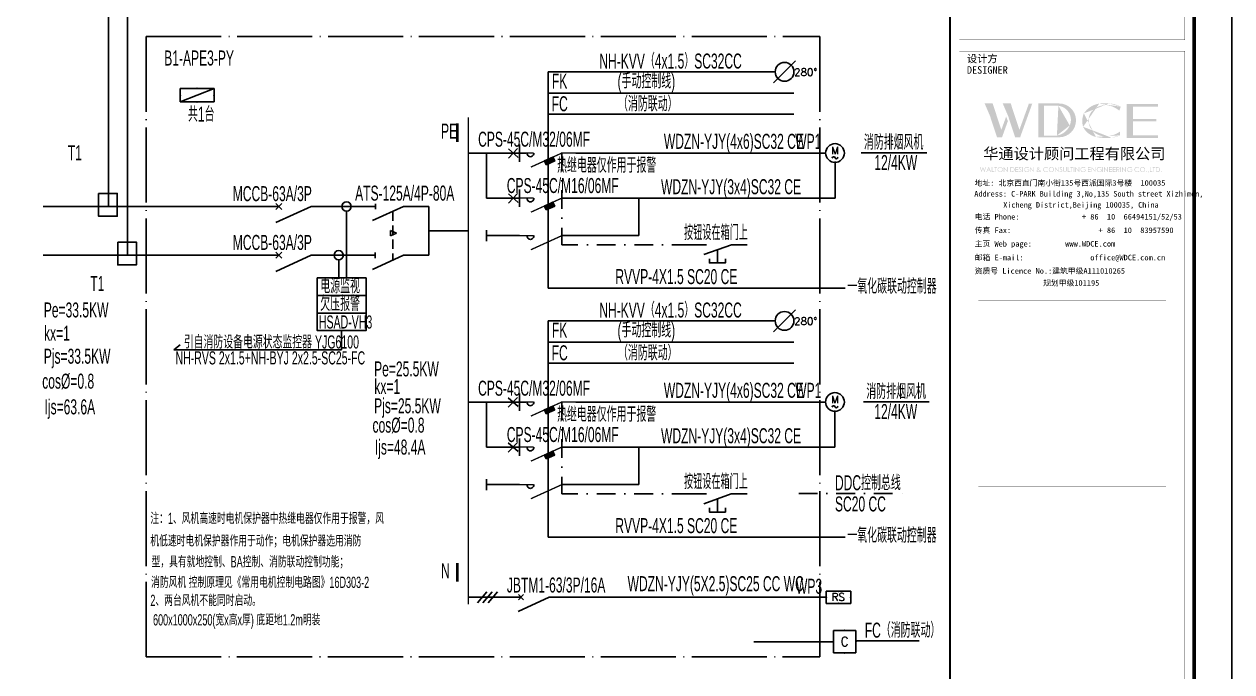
# Model space of a CAD drawing. Extents: x 776418 to 2076422, y -1170708 to 498544.
# Drawn here: x 960393 to 992531, y -396301 to -379054 of the extents above; entities that cross this region are included whole.
import ezdxf
from ezdxf.enums import TextEntityAlignment as Align

# ---------------------------------------------------------------- set-up
doc = ezdxf.new("R2010")
doc.units = 0
doc.header["$LTSCALE"] = 1000
doc.header["$MEASUREMENT"] = 0
for name, pattern in [('CONTINOUS', [0]), ('DASHDOT', [1, 0.5, -0.25, 0, -0.25]), ('DOTE', [2.42, 2, -0.2, 0.02, -0.2]), ('HIDDEN', [0.375, 0.25, -0.125])]:
    doc.linetypes.add(name, pattern=pattern)
doc.layers.get('0').update_dxf_attribs({"linetype": 'CONTINUOUS'})
for name, color, linetype in [('D-TEXT', 7, 'CONTINUOUS'), ('DIM-动力', 3, 'CONTINUOUS'), ('DQ', 255, 'CONTINOUS'), ('EL-SYSTEM', 1, 'CONTINUOUS'), ('ELEMENT', 3, 'CONTINUOUS'), ('EQUIP-动力', 3, 'CONTINUOUS'), ('EQUIP-消防', 80, 'CONTINUOUS'), ('EQUIP-箱柜', 3, 'CONTINUOUS'), ('SHEET_LINE', 6, 'CONTINUOUS'), ('SHEET_TEXT', 7, 'CONTINUOUS'), ('TEL_TITLE', 7, 'CONTINUOUS'), ('WIRE', 4, 'CONTINUOUS'), ('WIRE-动力', 2, 'CONTINUOUS'), ('WIRE-照明', 1, 'CONTINUOUS'), ('WIRE-系统', 4, 'CONTINUOUS'), ('WIRE-通讯', 4, 'CONTINUOUS')]:
    doc.layers.add(name, color=color, linetype=linetype)
doc.styles.add('_HZTXT', font='txt.shx', dxfattribs={"width": 0.8, "bigfont": 'HZTXT.shx'})
doc.styles.add('_JD', font='ros.shx', dxfattribs={"width": 0.8, "bigfont": 'JD.shx'})
doc.styles.add('_TCH_LABEL', font='COMPLEX', dxfattribs={"bigfont": 'GBCBIG'})
doc.styles.add('_TEL_DIM', font='SIMPLEX', dxfattribs={"width": 0.7, "height": 3.5, "bigfont": 'HZTXT'})
doc.styles.add('DIM_FONT', font='SIMPLEX', dxfattribs={"width": 0.7, "bigfont": 'GBCBIG'})
doc.styles.get("Standard").update_dxf_attribs({"font": 'gbenor.shx', "bigfont": 'gbcbig.shx'})
doc.styles.add('华文细黑', font='STXIHEI.TTF')

# ---------------------------------------------------------------- blocks, each defined once
blk = doc.blocks.new('M_M8')
for p, q in [((-0.25, -0.2), (0, -0.75)), ((0.05, -0.25), (-0.05, -0.25))]:
    blk.add_line(p, q)
for points in [[(0, 0), (0, -0.25)], [(0, -0.75), (0, -1)]]:
    blk.add_lwpolyline(points)
at = {"style": 'DIM_FONT', "width": 0.8, "flags": 9}
blk.add_attdef('S', (0.25, -0.5), '', height=0.2, dxfattribs=at)
blk = doc.blocks.new('M_M7')
for p, q in [((-0.25, -0.2), (0, -0.75)), ((-0.047, -0.297), (0.047, -0.203)), ((-0.047, -0.203), (0.047, -0.297))]:
    blk.add_line(p, q)
for points in [[(0, 0), (0, -0.25)], [(0, -0.75), (0, -1)]]:
    blk.add_lwpolyline(points)
at = {"width": 0.8, "flags": 9}
blk.add_attdef('S', (0.25, -0.5), '', height=0.2, dxfattribs=at)
blk = doc.blocks.new('$equip_U$00000105(JDQINJING)')
for p, q in [((0.5, 1), (-0.5, 1)), ((-0.5, 1), (-0.5, 0)), ((0.5, 0), (0.5, 1)), ((-0.5, 0), (0.5, 0))]:
    blk.add_line(p, q)
for p in [(0, 1), (-0.5, 0.5), (0, 0), (0.5, 0.5)]:
    blk.add_point(p)
at = {"color": 7, "style": '_TEL_DIM'}
blk.add_attdef('$TEXT$', text='', height=0.4, dxfattribs=at).set_placement((-0.002, 0.507), align=Align.MIDDLE_CENTER)
at = {"color": 7, "style": '_TEL_DIM', "flags": 1}
blk.add_attdef('A', text='', height=0.00002, dxfattribs=at).set_placement((0, 0), align=Align.MIDDLE_CENTER)
blk = doc.blocks.new('$equip$00001416')
for p, q in [((0.75, 0.6), (-0.75, 0.6)), ((-0.75, 0), (0.75, 0.6)), ((-0.75, 0.6), (-0.75, 0)), ((0.75, 0), (0.75, 0.6)), ((-0.75, 0), (0.75, 0))]:
    blk.add_line(p, q)
for p in [(0, 0.6), (-0.75, 0.3), (0, 0), (0.75, 0.3)]:
    blk.add_point(p)
at = {"style": '_TCH_LABEL', "flags": 9}
blk.add_attdef('A', (0, 0), '', height=0.00002, dxfattribs=at)
blk = doc.blocks.new('$element$00000577')
at = {"const_width": 0.0233}
for points in [[(0, 0), (0, -0.25)], [(-0.25, -0.2), (0, -0.75), (0, -1)]]:
    blk.add_lwpolyline(points, dxfattribs=at)
blk.add_arc((-0.008, -0.192), 0.0589, 81.8699, 278.1301)
at = {"flags": 9}
blk.add_attdef('S', (0, 0), '', height=0.00000667, dxfattribs=at)
blk = doc.blocks.new('$equip$00001817')
blk.add_line((-0.589, -0.589), (0.589, 0.589))
blk.add_circle((0, 0), 0.5)
at = {"color": 7, "style": '_TEL_DIM', "flags": 1}
blk.add_attdef('A', text='', height=0.00002, dxfattribs=at).set_placement((0, 0), align=Align.MIDDLE_CENTER)
at = {"color": 7, "style": '_TEL_DIM'}
blk.add_attdef('$TEXT$', text='', height=0.4, dxfattribs=at).set_placement((1.361, -0.018), align=Align.MIDDLE_CENTER)
blk = doc.blocks.new('$element$00000544')
for points in [[(0, 0), (0, -0.283)], [(-0.25, -0.333), (-0.324, -0.333), (-0.324, -0.617), (-0.25, -0.617)], [(0, -1), (0, -0.721), (-0.176, -0.235)], [(-0.324, -0.478), (-0.087, -0.478)]]:
    blk.add_lwpolyline(points)
at = {"flags": 9}
blk.add_attdef('S', (0, 0), '', height=0.00000667, dxfattribs=at)
blk = doc.blocks.new('$equip$00001811')
blk.add_circle((0, 0), 0.5)
for centre, radius, start, end in [((-0.073, -0.273), 0.0768, 17.22719, 184.21643), ((0.073, -0.227), 0.0769, 197.25914, 5.11794)]:
    blk.add_arc(centre, radius, start, end)
at = {"color": 7, "style": '_TEL_DIM'}
blk.add_attdef('$TEXT$', text='', height=0.4, dxfattribs=at).set_placement((0.001, 0.137), align=Align.MIDDLE_CENTER)
at = {"color": 7, "style": '_TEL_DIM', "flags": 1}
blk.add_attdef('A', text='', height=0.00002, dxfattribs=at).set_placement((0, 0), align=Align.MIDDLE_CENTER)
blk = doc.blocks.new('$equip$00002460')
for p, q in [((0.65, 0.65), (-0.65, 0.65)), ((-0.65, 0.65), (-0.65, 0)), ((0.65, 0), (0.65, 0.65)), ((-0.65, 0), (0.65, 0))]:
    blk.add_line(p, q)
at = {"const_width": 0.04}
blk.add_lwpolyline([(-0.65, 0.65), (-0.65, 0), (0.65, 0), (0.65, 0.65), (-0.65, 0.65), (-0.65, 0)], dxfattribs=at)
for p in [(0, 0.65), (-0.65, 0.325), (0.65, 0.325), (0, 0)]:
    blk.add_point(p)
at = {"color": 7, "style": '_TEL_DIM'}
blk.add_attdef('$TEXT$', text='', height=0.4, dxfattribs=at).set_placement((-0.014, 0.343), align=Align.MIDDLE_CENTER)
at = {"color": 7, "style": '_TEL_DIM', "flags": 1}
blk.add_attdef('A', text='', height=0.00002, dxfattribs=at).set_placement((0, 0), align=Align.MIDDLE_CENTER)
blk = doc.blocks.new('A$C69861949')
at = {"ltscale": 0.001}
h = blk.add_hatch(color=1, dxfattribs=at)
edge = h.paths.add_edge_path()
edge.add_line((6.19, 4.5), (5.72, 5.69))
edge.add_line((5.72, 5.69), (4.44, 2.16))
edge.add_line((4.44, 2.16), (2.13, 9.19))
edge.add_line((2.13, 9.19), (0, 9.19))
edge.add_arc((-16.38, 0.19), 18.69, 17.5872, 28.7762, ccw=False)
edge.add_line((1.43, 5.84), (3.29, 0.2))
edge.add_line((3.29, 0.2), (4.63, 0.2))
edge.add_line((4.63, 0.2), (6.19, 4.5))
h = blk.add_hatch(color=256, dxfattribs=at)
edge = h.paths.add_edge_path()
edge.add_line((12.68, 9.16), (11.78, 9.16))
edge.add_line((11.78, 9.16), (9.25, 2.16))
edge.add_line((9.25, 2.16), (6.94, 9.19))
edge.add_line((6.94, 9.19), (4.81, 9.19))
edge.add_arc((-11.57, 0.19), 18.69, 17.5872, 28.7762, ccw=False)
edge.add_line((6.25, 5.84), (8.1, 0.2))
edge.add_line((8.1, 0.2), (9.45, 0.2))
edge.add_line((9.45, 0.2), (12.68, 9.16))
h = blk.add_hatch(color=256, dxfattribs=at)
edge = h.paths.add_edge_path(flags=16)
edge.add_line((15.83, 8.57), (19.63, 8.57))
edge.add_arc((19.17, 4.82), 3.78, -23.1418, 82.9442, ccw=False)
edge.add_arc((18.56, 5.02), 4.42, 278.685, 337.5263, ccw=False)
edge.add_line((19.22, 0.65), (15.83, 0.65))
edge.add_line((15.83, 0.65), (15.83, 8.57))
edge = h.paths.add_edge_path()
edge.add_line((19.82, 9.18), (14.31, 9.18))
edge.add_line((14.31, 9.18), (14.31, 0.18))
edge.add_line((14.31, 0.18), (19.82, 0.18))
edge.add_arc((19.82, 4.68), 4.5, 270, 450)
h = blk.add_hatch(color=256, dxfattribs=at)
edge = h.paths.add_edge_path()
edge.add_arc((32.12, 5.29), 4.85, 246.0393, 272.6902)
edge.add_arc((32.04, 6.93), 6.49, 272.7072, 286.0208)
edge.add_arc((32.38, 6.77), 6.25, 283.4194, 305.53)
edge.add_line((36.01, 1.68), (36.01, 0.69))
edge.add_arc((32.99, 7.2), 7.17, 276.4266, 294.9218, ccw=False)
edge.add_arc((32.35, 12.88), 12.89, 257.7178, 276.4266, ccw=False)
edge.add_arc((30.66, 5.12), 4.95, 205.7856, 257.7178, ccw=False)
edge.add_arc((31.4, 4.47), 5.41, 157.6279, 196.1138, ccw=False)
edge.add_arc((31.4, 3.21), 6.01, 98.7561, 146.4478, ccw=False)
edge.add_arc((31.98, -1.34), 10.59, 83.9971, 98.116, ccw=False)
edge.add_arc((32.42, 0.85), 8.38, 63.158, 85.4353, ccw=False)
edge.add_line((36.21, 8.32), (35.86, 7.28))
edge.add_arc((31.06, 1.12), 7.81, 52.0262, 73.2155)
edge.add_arc((32.2, 4.92), 3.84, 73.2155, 96.604)
edge.add_arc((32.39, 3.31), 5.47, 96.604, 125.55)
edge.add_arc((31.35, 4.76), 3.68, 125.55, 164.03)
edge.add_arc((31.71, 4.66), 4.06, 164.03, 213.6257)
edge.add_arc((31.98, 4.83), 4.37, 213.6257, 245.272)
blk.add_hatch(color=256, dxfattribs=at).paths.add_polyline_path([(45.65, 5.06), (39.44, 5.06), (39.44, 8.3), (46.09, 8.3), (46.09, 9.01), (37.82, 9.01), (37.82, 0), (46.09, 0), (46.09, 0.7), (39.44, 0.7), (39.44, 4.41), (45.65, 4.41)])
blk = doc.blocks.new('A$C51FB5BAD')
at = {"layer": 'SHEET_TEXT'}
h = blk.add_hatch(color=256, dxfattribs=at)
h.paths.add_polyline_path([(-886, -18950), (-883, -18943), (-875, -18940), (-867, -18943), (-864, -18950), (-867, -18958), (-875, -18961), (-883, -18958)])
h.paths.add_polyline_path([(-994, -18829), (-1021, -18829), (-1021, -18959), (-980, -18959), (-972, -18959), (-959, -18957), (-949, -18955), (-941, -18951), (-1009, -18947), (-1009, -18842), (-999, -18842), (-943, -18838), (-954, -18833), (-959, -18832), (-968, -18830), (-980, -18829)])
h.paths.add_polyline_path([(-943, -18838), (-999, -18842), (-997, -18842), (-984, -18842), (-973, -18843), (-964, -18844), (-963, -18844), (-952, -18848), (-943, -18854), (-943, -18854), (-935, -18862), (-930, -18872), (-929, -18874), (-926, -18884), (-925, -18896), (-925, -18896), (-926, -18908), (-929, -18918), (-934, -18927), (-941, -18935), (-949, -18941), (-959, -18944), (-960, -18944), (-968, -18946), (-980, -18946), (-994, -18947), (-1009, -18947), (-941, -18951), (-933, -18946), (-926, -18938), (-919, -18929), (-919, -18928), (-915, -18918), (-913, -18907), (-912, -18896), (-912, -18889), (-914, -18878), (-917, -18868), (-918, -18864), (-924, -18854), (-931, -18846), (-934, -18844)])
h.paths.add_polyline_path([(-1040, -18829), (-1111, -18829), (-1111, -18842), (-1082, -18842), (-1082, -18959), (-1069, -18959), (-1069, -18842), (-1040, -18842)])
h.paths.add_polyline_path([(-1168, -18829), (-1181, -18829), (-1181, -18959), (-1118, -18959), (-1118, -18946), (-1168, -18946)])
h.paths.add_polyline_path([(-1221, -18935), (-1209, -18941), (-1227, -18974), (-1236, -18970)])
h.paths.add_polyline_path([(-1281, -18950), (-1277, -18943), (-1270, -18940), (-1262, -18943), (-1259, -18950), (-1262, -18958), (-1270, -18961), (-1277, -18958)])
h.paths.add_polyline_path([(-1377, -18826), (-1378, -18826), (-1390, -18827), (-1400, -18830), (-1410, -18835), (-1412, -18836), (-1376, -18838), (-1365, -18839), (-1355, -18842), (-1346, -18848), (-1337, -18855), (-1330, -18863), (-1325, -18872), (-1322, -18883), (-1321, -18894), (-1321, -18894), (-1322, -18906), (-1325, -18916), (-1330, -18925), (-1337, -18934), (-1345, -18941), (-1354, -18946), (-1365, -18949), (-1376, -18949), (-1339, -18952), (-1330, -18945), (-1323, -18938), (-1316, -18928), (-1315, -18926), (-1311, -18916), (-1308, -18905), (-1307, -18894), (-1307, -18891), (-1309, -18880), (-1312, -18870), (-1316, -18860), (-1318, -18857), (-1324, -18849), (-1332, -18841), (-1341, -18835), (-1344, -18833), (-1354, -18829), (-1365, -18827)])
h.paths.add_polyline_path([(-1412, -18836), (-1421, -18843), (-1429, -18851), (-1435, -18860), (-1436, -18862), (-1441, -18873), (-1443, -18883), (-1444, -18895), (-1444, -18897), (-1443, -18908), (-1440, -18919), (-1435, -18929), (-1434, -18930), (-1427, -18939), (-1419, -18947), (-1410, -18953), (-1407, -18954), (-1397, -18959), (-1387, -18961), (-1375, -18962), (-1373, -18962), (-1362, -18961), (-1351, -18958), (-1341, -18953), (-1339, -18952), (-1376, -18949), (-1386, -18949), (-1396, -18946), (-1406, -18941), (-1414, -18933), (-1421, -18925), (-1426, -18916), (-1429, -18906), (-1431, -18895), (-1431, -18894), (-1429, -18883), (-1426, -18873), (-1422, -18863), (-1415, -18855), (-1407, -18848), (-1398, -18843), (-1387, -18840), (-1376, -18838)])
h.paths.add_polyline_path([(-1521, -18826), (-1525, -18826), (-1536, -18827), (-1547, -18830), (-1557, -18835), (-1559, -18836), (-1521, -18838), (-1511, -18839), (-1500, -18842), (-1491, -18846), (-1482, -18853), (-1474, -18861), (-1464, -18853), (-1471, -18846), (-1479, -18839), (-1489, -18833), (-1499, -18829), (-1510, -18827)])
h.paths.add_polyline_path([(-1559, -18836), (-1568, -18842), (-1576, -18850), (-1582, -18859), (-1583, -18861), (-1588, -18871), (-1590, -18882), (-1591, -18893), (-1590, -18905), (-1588, -18915), (-1584, -18925), (-1579, -18934), (-1571, -18943), (-1571, -18943), (-1563, -18950), (-1520, -18950), (-1521, -18950), (-1533, -18949), (-1543, -18946), (-1553, -18941), (-1561, -18934), (-1561, -18934), (-1568, -18925), (-1574, -18916), (-1576, -18906), (-1577, -18894), (-1577, -18894), (-1576, -18883), (-1573, -18873), (-1568, -18863), (-1561, -18855), (-1560, -18855), (-1552, -18848), (-1542, -18843), (-1532, -18840), (-1521, -18838)])
h.paths.add_polyline_path([(-1474, -18929), (-1481, -18935), (-1489, -18941), (-1499, -18946), (-1509, -18949), (-1520, -18950), (-1563, -18950), (-1554, -18955), (-1544, -18959), (-1533, -18961), (-1521, -18962), (-1510, -18961), (-1499, -18959), (-1489, -18955), (-1481, -18951), (-1472, -18945), (-1464, -18936)])
h.paths.add_polyline_path([(-1713, -18826), (-1715, -18826), (-1727, -18827), (-1737, -18829), (-1747, -18833), (-1756, -18839), (-1764, -18846), (-1770, -18853), (-1776, -18862), (-1781, -18872), (-1783, -18883), (-1784, -18894), (-1784, -18903), (-1781, -18914), (-1777, -18924), (-1771, -18933), (-1764, -18942), (-1761, -18944), (-1753, -18951), (-1711, -18950), (-1714, -18950), (-1725, -18948), (-1735, -18945), (-1745, -18940), (-1753, -18933), (-1754, -18933), (-1761, -18924), (-1766, -18914), (-1769, -18904), (-1770, -18893), (-1770, -18887), (-1768, -18876), (-1763, -18866), (-1759, -18860), (-1751, -18852), (-1741, -18846), (-1734, -18843), (-1723, -18840), (-1712, -18839), (-1672, -18837), (-1681, -18832), (-1692, -18829), (-1702, -18827)])
h.paths.add_polyline_path([(-1672, -18837), (-1712, -18839), (-1709, -18839), (-1698, -18841), (-1687, -18844), (-1681, -18847), (-1672, -18853), (-1663, -18860), (-1654, -18851), (-1654, -18851), (-1663, -18843)])
h.paths.add_polyline_path([(-1646, -18897), (-1702, -18897), (-1702, -18909), (-1660, -18909), (-1661, -18911), (-1664, -18922), (-1669, -18931), (-1677, -18939), (-1679, -18941), (-1689, -18946), (-1699, -18949), (-1711, -18950), (-1753, -18951), (-1744, -18956), (-1734, -18959), (-1723, -18961), (-1711, -18962), (-1703, -18962), (-1692, -18960), (-1681, -18957), (-1672, -18951), (-1664, -18945), (-1659, -18938), (-1653, -18930), (-1649, -18920), (-1647, -18909)])
h.paths.add_polyline_path([(-1918, -18829), (-1908, -18861), (-1822, -18959), (-1832, -18929)])
h.paths.add_polyline_path([(-1918, -18829), (-1921, -18829), (-1921, -18959), (-1908, -18959), (-1908, -18861)])
h.paths.add_polyline_path([(-1819, -18829), (-1832, -18829), (-1832, -18929), (-1822, -18959), (-1819, -18959)])
h.paths.add_polyline_path([(-1964, -18829), (-1951, -18829), (-1951, -18959), (-1964, -18959)])
h.paths.add_polyline_path([(-2045, -18829), (-2071, -18829), (-2071, -18959), (-2058, -18959), (-2058, -18899), (-2051, -18899), (-2020, -18898), (-2010, -18895), (-2002, -18890), (-2058, -18886), (-2058, -18842), (-2035, -18842), (-2002, -18837), (-2005, -18835), (-2016, -18831), (-2021, -18830), (-2031, -18829)])
h.paths.add_polyline_path([(-2002, -18837), (-2035, -18842), (-2032, -18842), (-2020, -18843), (-2011, -18847), (-2006, -18853), (-2004, -18864), (-2005, -18873), (-2011, -18881), (-2013, -18882), (-2023, -18885), (-2036, -18886), (-2058, -18886), (-2002, -18890), (-1996, -18884), (-1991, -18875), (-1990, -18864), (-1990, -18859), (-1993, -18849), (-1995, -18846)])
h.paths.add_polyline_path([(-2020, -18898), (-2051, -18899), (-2035, -18899), (-2032, -18899)], flags=17)
h.paths.add_polyline_path([(-2051, -18899), (-2004, -18959), (-1988, -18959), (-2035, -18899)])
h.paths.add_polyline_path([(-2094, -18829), (-2169, -18829), (-2169, -18959), (-2095, -18959), (-2095, -18946), (-2156, -18946), (-2156, -18895), (-2095, -18895), (-2095, -18882), (-2156, -18882), (-2156, -18842), (-2094, -18842)])
h.paths.add_polyline_path([(-2191, -18829), (-2265, -18829), (-2265, -18959), (-2192, -18959), (-2192, -18946), (-2252, -18946), (-2252, -18895), (-2192, -18895), (-2192, -18882), (-2252, -18882), (-2252, -18842), (-2191, -18842)])
h.paths.add_polyline_path([(-2396, -18829), (-2386, -18861), (-2300, -18959), (-2310, -18929)])
h.paths.add_polyline_path([(-2396, -18829), (-2399, -18829), (-2399, -18959), (-2386, -18959), (-2386, -18861)])
h.paths.add_polyline_path([(-2297, -18829), (-2310, -18829), (-2310, -18929), (-2300, -18959), (-2297, -18959)])
h.paths.add_polyline_path([(-2442, -18829), (-2429, -18829), (-2429, -18959), (-2442, -18959)])
h.paths.add_polyline_path([(-2523, -18826), (-2525, -18826), (-2536, -18827), (-2547, -18829), (-2557, -18833), (-2566, -18839), (-2574, -18846), (-2580, -18853), (-2586, -18862), (-2590, -18872), (-2593, -18883), (-2594, -18894), (-2593, -18903), (-2591, -18914), (-2587, -18924), (-2581, -18933), (-2574, -18942), (-2571, -18944), (-2563, -18951), (-2520, -18950), (-2524, -18950), (-2535, -18948), (-2545, -18945), (-2554, -18940), (-2563, -18933), (-2563, -18933), (-2571, -18924), (-2576, -18914), (-2579, -18904), (-2580, -18893), (-2580, -18887), (-2577, -18876), (-2572, -18866), (-2568, -18860), (-2560, -18852), (-2551, -18846), (-2544, -18843), (-2533, -18840), (-2522, -18839), (-2482, -18837), (-2491, -18832), (-2501, -18829), (-2512, -18827)])
h.paths.add_polyline_path([(-2482, -18837), (-2522, -18839), (-2519, -18839), (-2508, -18841), (-2497, -18844), (-2491, -18847), (-2482, -18853), (-2473, -18860), (-2463, -18851), (-2463, -18851), (-2472, -18843)])
h.paths.add_polyline_path([(-2455, -18897), (-2511, -18897), (-2511, -18909), (-2470, -18909), (-2470, -18911), (-2474, -18922), (-2479, -18931), (-2487, -18939), (-2489, -18941), (-2498, -18946), (-2509, -18949), (-2520, -18950), (-2563, -18951), (-2554, -18956), (-2544, -18959), (-2533, -18961), (-2521, -18962), (-2513, -18962), (-2501, -18960), (-2491, -18957), (-2482, -18951), (-2474, -18945), (-2468, -18938), (-2463, -18930), (-2459, -18920), (-2456, -18909)])
h.paths.add_polyline_path([(-2728, -18829), (-2718, -18861), (-2632, -18959), (-2642, -18929)])
h.paths.add_polyline_path([(-2728, -18829), (-2731, -18829), (-2731, -18959), (-2718, -18959), (-2718, -18861)])
h.paths.add_polyline_path([(-2629, -18829), (-2642, -18829), (-2642, -18929), (-2632, -18959), (-2629, -18959)])
h.paths.add_polyline_path([(-2753, -18829), (-2828, -18829), (-2828, -18959), (-2754, -18959), (-2754, -18946), (-2815, -18946), (-2815, -18895), (-2754, -18895), (-2754, -18882), (-2815, -18882), (-2815, -18842), (-2753, -18842)])
h.paths.add_polyline_path([(-2956, -18826), (-2958, -18826), (-2969, -18827), (-2980, -18829), (-2990, -18833), (-2999, -18839), (-3007, -18846), (-3013, -18853), (-3019, -18862), (-3023, -18872), (-3026, -18883), (-3027, -18894), (-3026, -18903), (-3024, -18914), (-3020, -18924), (-3014, -18933), (-3007, -18942), (-3004, -18944), (-2996, -18951), (-2953, -18950), (-2957, -18950), (-2968, -18948), (-2978, -18945), (-2988, -18940), (-2996, -18933), (-2996, -18933), (-3004, -18924), (-3009, -18914), (-3012, -18904), (-3013, -18893), (-3013, -18887), (-3010, -18876), (-3005, -18866), (-3001, -18860), (-2994, -18852), (-2984, -18846), (-2977, -18843), (-2966, -18840), (-2955, -18839), (-2915, -18837), (-2924, -18832), (-2934, -18829), (-2945, -18827)])
h.paths.add_polyline_path([(-2915, -18837), (-2955, -18839), (-2952, -18839), (-2941, -18841), (-2930, -18844), (-2924, -18847), (-2915, -18853), (-2906, -18860), (-2896, -18851), (-2897, -18851), (-2905, -18843)])
h.paths.add_polyline_path([(-2888, -18897), (-2945, -18897), (-2945, -18909), (-2903, -18909), (-2903, -18911), (-2907, -18922), (-2912, -18931), (-2920, -18939), (-2922, -18941), (-2932, -18946), (-2942, -18949), (-2953, -18950), (-2996, -18951), (-2987, -18956), (-2977, -18959), (-2966, -18961), (-2954, -18962), (-2946, -18962), (-2934, -18960), (-2924, -18957), (-2915, -18951), (-2907, -18945), (-2901, -18938), (-2896, -18930), (-2892, -18920), (-2889, -18909)])
h.paths.add_polyline_path([(-3161, -18829), (-3151, -18861), (-3065, -18959), (-3075, -18929)])
h.paths.add_polyline_path([(-3161, -18829), (-3164, -18829), (-3164, -18959), (-3151, -18959), (-3151, -18861)])
h.paths.add_polyline_path([(-3062, -18829), (-3075, -18829), (-3075, -18929), (-3065, -18959), (-3062, -18959)])
h.paths.add_polyline_path([(-3207, -18829), (-3194, -18829), (-3194, -18959), (-3207, -18959)])
h.paths.add_polyline_path([(-3224, -18829), (-3295, -18829), (-3295, -18842), (-3266, -18842), (-3266, -18959), (-3253, -18959), (-3253, -18842), (-3224, -18842)])
h.paths.add_polyline_path([(-3352, -18829), (-3365, -18829), (-3365, -18959), (-3302, -18959), (-3302, -18946), (-3352, -18946)])
h.paths.add_polyline_path([(-3398, -18829), (-3410, -18829), (-3410, -18907), (-3411, -18919), (-3412, -18928), (-3412, -18929), (-3417, -18939), (-3418, -18940), (-3427, -18947), (-3429, -18948), (-3440, -18950), (-3468, -18953), (-3459, -18959), (-3450, -18961), (-3439, -18962), (-3436, -18962), (-3425, -18960), (-3415, -18955), (-3415, -18955), (-3407, -18947), (-3401, -18938), (-3400, -18931), (-3398, -18921), (-3398, -18907)])
h.paths.add_polyline_path([(-3470, -18829), (-3483, -18829), (-3483, -18907), (-3483, -18914), (-3482, -18926), (-3481, -18935), (-3479, -18939), (-3473, -18949), (-3468, -18953), (-3440, -18950), (-3444, -18950), (-3455, -18946), (-3457, -18945), (-3465, -18937), (-3466, -18936), (-3470, -18926), (-3470, -18920), (-3470, -18907)])
h.paths.add_polyline_path([(-3547, -18826), (-3550, -18826), (-3561, -18829), (-3570, -18835), (-3571, -18836), (-3577, -18845), (-3579, -18856), (-3579, -18857), (-3576, -18868), (-3576, -18870), (-3569, -18879), (-3569, -18879), (-3562, -18885), (-3552, -18894), (-3546, -18898), (-3537, -18906), (-3531, -18912), (-3528, -18917), (-3525, -18927), (-3526, -18934), (-3532, -18943), (-3538, -18947), (-3549, -18949), (-3575, -18951), (-3567, -18957), (-3558, -18961), (-3547, -18962), (-3541, -18962), (-3531, -18958), (-3522, -18952), (-3518, -18947), (-3513, -18938), (-3511, -18927), (-3513, -18917), (-3518, -18907), (-3523, -18901), (-3530, -18894), (-3540, -18886), (-3545, -18882), (-3555, -18874), (-3561, -18868), (-3562, -18866), (-3565, -18856), (-3565, -18853), (-3560, -18844), (-3558, -18842), (-3548, -18839), (-3521, -18838), (-3529, -18831), (-3536, -18828)])
h.paths.add_polyline_path([(-3521, -18838), (-3548, -18839), (-3544, -18840), (-3534, -18844), (-3531, -18846), (-3524, -18855), (-3513, -18847)], flags=17)
h.paths.add_polyline_path([(-3576, -18928), (-3587, -18935), (-3582, -18943), (-3575, -18951), (-3549, -18949), (-3552, -18949), (-3561, -18946), (-3569, -18939)])
h.paths.add_polyline_path([(-3704, -18829), (-3694, -18861), (-3608, -18959), (-3618, -18929)])
h.paths.add_polyline_path([(-3704, -18829), (-3707, -18829), (-3707, -18959), (-3694, -18959), (-3694, -18861)])
h.paths.add_polyline_path([(-3605, -18829), (-3618, -18829), (-3618, -18929), (-3608, -18959), (-3605, -18959)])
h.paths.add_polyline_path([(-3802, -18826), (-3804, -18826), (-3815, -18827), (-3826, -18830), (-3836, -18835), (-3838, -18836), (-3802, -18838), (-3791, -18839), (-3781, -18842), (-3772, -18848), (-3763, -18855), (-3756, -18863), (-3751, -18872), (-3748, -18883), (-3747, -18894), (-3747, -18894), (-3748, -18906), (-3751, -18916), (-3756, -18925), (-3763, -18934), (-3771, -18941), (-3780, -18946), (-3791, -18949), (-3802, -18949), (-3765, -18952), (-3756, -18945), (-3748, -18938), (-3742, -18928), (-3741, -18926), (-3737, -18916), (-3734, -18905), (-3733, -18894), (-3733, -18891), (-3734, -18880), (-3737, -18870), (-3742, -18860), (-3743, -18857), (-3750, -18849), (-3758, -18841), (-3767, -18835), (-3770, -18833), (-3780, -18829), (-3791, -18827)])
h.paths.add_polyline_path([(-3838, -18836), (-3847, -18843), (-3855, -18851), (-3861, -18860), (-3862, -18862), (-3866, -18873), (-3869, -18883), (-3870, -18895), (-3870, -18897), (-3869, -18908), (-3866, -18919), (-3861, -18929), (-3860, -18930), (-3853, -18939), (-3845, -18947), (-3836, -18953), (-3833, -18954), (-3823, -18959), (-3813, -18961), (-3801, -18962), (-3799, -18962), (-3788, -18961), (-3777, -18958), (-3767, -18953), (-3765, -18952), (-3802, -18949), (-3812, -18949), (-3822, -18946), (-3832, -18941), (-3840, -18933), (-3847, -18925), (-3852, -18916), (-3855, -18906), (-3856, -18895), (-3856, -18894), (-3855, -18883), (-3852, -18873), (-3848, -18863), (-3841, -18855), (-3833, -18848), (-3823, -18843), (-3813, -18840), (-3802, -18838)])
h.paths.add_polyline_path([(-3947, -18826), (-3951, -18826), (-3962, -18827), (-3973, -18830), (-3983, -18835), (-3985, -18836), (-3947, -18838), (-3937, -18839), (-3926, -18842), (-3917, -18846), (-3908, -18853), (-3900, -18861), (-3890, -18853), (-3896, -18846), (-3905, -18839), (-3915, -18833), (-3925, -18829), (-3936, -18827)])
h.paths.add_polyline_path([(-3985, -18836), (-3994, -18842), (-4001, -18850), (-4008, -18859), (-4009, -18861), (-4014, -18871), (-4016, -18882), (-4017, -18893), (-4016, -18905), (-4014, -18915), (-4010, -18925), (-4004, -18934), (-3997, -18943), (-3997, -18943), (-3989, -18950), (-3946, -18950), (-3947, -18950), (-3959, -18949), (-3969, -18946), (-3979, -18941), (-3987, -18934), (-3987, -18934), (-3994, -18925), (-3999, -18916), (-4002, -18906), (-4003, -18894), (-4003, -18894), (-4002, -18883), (-3999, -18873), (-3994, -18863), (-3987, -18855), (-3986, -18855), (-3978, -18848), (-3968, -18843), (-3958, -18840), (-3947, -18838)])
h.paths.add_polyline_path([(-3900, -18929), (-3907, -18935), (-3915, -18941), (-3925, -18946), (-3935, -18949), (-3946, -18950), (-3989, -18950), (-3980, -18955), (-3969, -18959), (-3959, -18961), (-3947, -18962), (-3936, -18961), (-3925, -18959), (-3915, -18955), (-3907, -18951), (-3898, -18945), (-3890, -18936)])
h.paths.add_polyline_path([(-4149, -18834), (-4150, -18834), (-4161, -18836), (-4170, -18840), (-4176, -18847), (-4179, -18857), (-4179, -18859), (-4175, -18870), (-4175, -18870), (-4170, -18878), (-4162, -18888), (-4170, -18894), (-4153, -18898), (-4120, -18933), (-4124, -18935), (-4134, -18942), (-4142, -18946), (-4148, -18948), (-4158, -18950), (-4184, -18954), (-4181, -18956), (-4171, -18961), (-4160, -18962), (-4160, -18962), (-4148, -18961), (-4138, -18958), (-4132, -18955), (-4122, -18949), (-4111, -18942), (-4094, -18940), (-4101, -18933), (-4095, -18928), (-4111, -18924), (-4144, -18890), (-4140, -18887), (-4152, -18881), (-4156, -18875), (-4163, -18865), (-4166, -18858), (-4161, -18849), (-4160, -18849), (-4150, -18846), (-4129, -18841), (-4129, -18841), (-4138, -18836)])
h.paths.add_polyline_path([(-4129, -18841), (-4150, -18846), (-4149, -18846), (-4139, -18849), (-4134, -18857), (-4135, -18863), (-4141, -18871), (-4152, -18881), (-4140, -18887), (-4131, -18879), (-4125, -18871), (-4123, -18868), (-4121, -18857), (-4122, -18850)], flags=17)
h.paths.add_polyline_path([(-4170, -18894), (-4178, -18902), (-4185, -18910), (-4186, -18912), (-4191, -18922), (-4193, -18932), (-4193, -18934), (-4190, -18945), (-4184, -18954), (-4158, -18950), (-4164, -18949), (-4174, -18944), (-4176, -18941), (-4180, -18931), (-4180, -18928), (-4175, -18918), (-4172, -18914), (-4164, -18907), (-4153, -18898)])
h.paths.add_polyline_path([(-4095, -18911), (-4101, -18916), (-4111, -18924), (-4095, -18928), (-4086, -18920)])
h.paths.add_polyline_path([(-4094, -18940), (-4111, -18942), (-4095, -18959), (-4077, -18959), (-4078, -18957), (-4087, -18948)])
h.paths.add_polyline_path([(-4369, -18829), (-4358, -18861), (-4273, -18959), (-4283, -18929)])
h.paths.add_polyline_path([(-4369, -18829), (-4372, -18829), (-4372, -18959), (-4358, -18959), (-4358, -18861)])
h.paths.add_polyline_path([(-4270, -18829), (-4283, -18829), (-4283, -18929), (-4273, -18959), (-4270, -18959)])
h.paths.add_polyline_path([(-4454, -18826), (-4456, -18826), (-4468, -18827), (-4479, -18829), (-4489, -18833), (-4497, -18839), (-4506, -18846), (-4512, -18853), (-4518, -18862), (-4522, -18872), (-4525, -18883), (-4526, -18894), (-4525, -18903), (-4523, -18914), (-4518, -18924), (-4513, -18933), (-4505, -18942), (-4503, -18944), (-4495, -18951), (-4452, -18950), (-4456, -18950), (-4467, -18948), (-4477, -18945), (-4486, -18940), (-4495, -18933), (-4495, -18933), (-4502, -18924), (-4508, -18914), (-4511, -18904), (-4512, -18893), (-4511, -18887), (-4509, -18876), (-4504, -18866), (-4500, -18860), (-4492, -18852), (-4483, -18846), (-4475, -18843), (-4465, -18840), (-4454, -18839), (-4413, -18837), (-4423, -18832), (-4433, -18829), (-4443, -18827)])
h.paths.add_polyline_path([(-4413, -18837), (-4454, -18839), (-4450, -18839), (-4440, -18841), (-4429, -18844), (-4423, -18847), (-4414, -18853), (-4405, -18860), (-4395, -18851), (-4395, -18851), (-4404, -18843)])
h.paths.add_polyline_path([(-4387, -18897), (-4443, -18897), (-4443, -18909), (-4402, -18909), (-4402, -18911), (-4405, -18922), (-4411, -18931), (-4419, -18939), (-4421, -18941), (-4430, -18946), (-4440, -18949), (-4452, -18950), (-4495, -18951), (-4486, -18956), (-4475, -18959), (-4464, -18961), (-4452, -18962), (-4444, -18962), (-4433, -18960), (-4423, -18957), (-4414, -18951), (-4406, -18945), (-4400, -18938), (-4395, -18930), (-4391, -18920), (-4388, -18909)])
h.paths.add_polyline_path([(-4572, -18829), (-4559, -18829), (-4559, -18959), (-4572, -18959)])
h.paths.add_polyline_path([(-4634, -18826), (-4637, -18826), (-4647, -18829), (-4656, -18835), (-4658, -18836), (-4663, -18845), (-4665, -18856), (-4665, -18857), (-4663, -18868), (-4662, -18870), (-4656, -18879), (-4656, -18879), (-4649, -18885), (-4638, -18894), (-4633, -18898), (-4624, -18906), (-4618, -18912), (-4614, -18917), (-4612, -18927), (-4613, -18934), (-4618, -18943), (-4625, -18947), (-4636, -18949), (-4661, -18951), (-4653, -18957), (-4644, -18961), (-4634, -18962), (-4627, -18962), (-4617, -18958), (-4608, -18952), (-4604, -18947), (-4599, -18938), (-4597, -18927), (-4599, -18917), (-4605, -18907), (-4609, -18901), (-4617, -18894), (-4627, -18886), (-4632, -18882), (-4642, -18874), (-4647, -18868), (-4649, -18866), (-4652, -18856), (-4652, -18853), (-4647, -18844), (-4645, -18842), (-4634, -18839), (-4607, -18838), (-4615, -18831), (-4623, -18828)])
h.paths.add_polyline_path([(-4607, -18838), (-4634, -18839), (-4631, -18840), (-4621, -18844), (-4618, -18846), (-4610, -18855), (-4600, -18847)], flags=17)
h.paths.add_polyline_path([(-4662, -18928), (-4673, -18935), (-4669, -18943), (-4661, -18951), (-4636, -18949), (-4639, -18949), (-4647, -18946), (-4655, -18939)])
h.paths.add_polyline_path([(-4682, -18829), (-4757, -18829), (-4757, -18959), (-4683, -18959), (-4683, -18946), (-4744, -18946), (-4744, -18895), (-4683, -18895), (-4683, -18882), (-4744, -18882), (-4744, -18842), (-4682, -18842)])
h.paths.add_polyline_path([(-4864, -18829), (-4891, -18829), (-4891, -18959), (-4850, -18959), (-4842, -18959), (-4830, -18957), (-4820, -18955), (-4811, -18951), (-4879, -18947), (-4879, -18842), (-4870, -18842), (-4813, -18838), (-4824, -18833), (-4829, -18832), (-4839, -18830), (-4850, -18829)])
h.paths.add_polyline_path([(-4813, -18838), (-4870, -18842), (-4867, -18842), (-4854, -18842), (-4843, -18843), (-4834, -18844), (-4833, -18844), (-4823, -18848), (-4813, -18854), (-4813, -18854), (-4805, -18862), (-4800, -18872), (-4799, -18874), (-4796, -18884), (-4795, -18896), (-4795, -18896), (-4796, -18908), (-4799, -18918), (-4804, -18927), (-4811, -18935), (-4819, -18941), (-4830, -18944), (-4830, -18944), (-4839, -18946), (-4850, -18946), (-4864, -18947), (-4879, -18947), (-4811, -18951), (-4804, -18946), (-4796, -18938), (-4790, -18929), (-4789, -18928), (-4785, -18918), (-4783, -18907), (-4782, -18896), (-4782, -18889), (-4784, -18878), (-4787, -18868), (-4789, -18864), (-4794, -18854), (-4801, -18846), (-4804, -18844)])
h.paths.add_polyline_path([(-5067, -18829), (-5057, -18861), (-4971, -18959), (-4981, -18929)])
h.paths.add_polyline_path([(-5067, -18829), (-5070, -18829), (-5070, -18959), (-5057, -18959), (-5057, -18861)])
h.paths.add_polyline_path([(-4968, -18829), (-4981, -18829), (-4981, -18929), (-4971, -18959), (-4968, -18959)])
h.paths.add_polyline_path([(-5165, -18826), (-5167, -18826), (-5178, -18827), (-5189, -18830), (-5199, -18835), (-5201, -18836), (-5165, -18838), (-5154, -18839), (-5144, -18842), (-5134, -18848), (-5125, -18855), (-5119, -18863), (-5114, -18872), (-5110, -18883), (-5109, -18894), (-5109, -18894), (-5110, -18906), (-5114, -18916), (-5118, -18925), (-5125, -18934), (-5133, -18941), (-5143, -18946), (-5153, -18949), (-5165, -18949), (-5128, -18952), (-5119, -18945), (-5111, -18938), (-5105, -18928), (-5104, -18926), (-5099, -18916), (-5097, -18905), (-5096, -18894), (-5096, -18891), (-5097, -18880), (-5100, -18870), (-5105, -18860), (-5106, -18857), (-5113, -18849), (-5121, -18841), (-5130, -18835), (-5133, -18833), (-5143, -18829), (-5154, -18827)])
h.paths.add_polyline_path([(-5201, -18836), (-5210, -18843), (-5217, -18851), (-5224, -18860), (-5225, -18862), (-5229, -18873), (-5232, -18883), (-5233, -18895), (-5232, -18897), (-5231, -18908), (-5228, -18919), (-5223, -18929), (-5222, -18930), (-5216, -18939), (-5208, -18947), (-5198, -18953), (-5196, -18954), (-5186, -18959), (-5175, -18961), (-5164, -18962), (-5161, -18962), (-5150, -18961), (-5140, -18958), (-5130, -18953), (-5128, -18952), (-5165, -18949), (-5175, -18949), (-5185, -18946), (-5194, -18941), (-5203, -18933), (-5210, -18925), (-5215, -18916), (-5218, -18906), (-5219, -18895), (-5219, -18894), (-5218, -18883), (-5215, -18873), (-5210, -18863), (-5203, -18855), (-5195, -18848), (-5186, -18843), (-5176, -18840), (-5165, -18838)])
h.paths.add_polyline_path([(-5246, -18829), (-5317, -18829), (-5317, -18842), (-5288, -18842), (-5288, -18959), (-5275, -18959), (-5275, -18842), (-5246, -18842)])
h.paths.add_polyline_path([(-5374, -18829), (-5387, -18829), (-5387, -18959), (-5324, -18959), (-5324, -18946), (-5374, -18946)])
h.paths.add_polyline_path([(-5468, -18824), (-5470, -18853), (-5448, -18901), (-5492, -18901), (-5442, -18915), (-5421, -18959), (-5408, -18959)])
h.paths.add_polyline_path([(-5468, -18824), (-5471, -18824), (-5532, -18959), (-5518, -18959), (-5498, -18915), (-5442, -18915), (-5492, -18901), (-5470, -18853)])
h.paths.add_polyline_path([(-5545, -18829), (-5558, -18829), (-5585, -18926), (-5585, -18962), (-5583, -18962)])
h.paths.add_polyline_path([(-5622, -18829), (-5623, -18861), (-5585, -18962), (-5585, -18926)])
h.paths.add_polyline_path([(-5622, -18829), (-5625, -18829), (-5662, -18926), (-5665, -18962), (-5663, -18962), (-5623, -18861)])
h.paths.add_polyline_path([(-5688, -18829), (-5702, -18829), (-5665, -18962), (-5662, -18926)])
at = {"layer": 'SHEET_LINE', "const_width": 50}
blk.add_lwpolyline([(-6500, -57400), (0, -57400), (0, -6150), (-6500, -6150)], close=True, dxfattribs=at)
at = {"layer": 'SHEET_LINE', "const_width": 5}
for points in [[(-250, -15440), (-250, -12613), (-6250, -12613), (-6250, -15440)], [(-6250, -15440), (-250, -15440)], [(-6250, -15740), (-6250, -33443)], [(-6250, -15740), (-250, -15740)], [(-6250, -33443), (-250, -33443), (-250, -15740)], [(-5750, -22389), (-750, -22389)], [(-5750, -27343), (-750, -27343)]]:
    blk.add_lwpolyline(points, dxfattribs=at)
at = {"layer": 'SHEET_TEXT', "ltscale": 0.001, "xscale": 100, "yscale": 100, "zscale": 100}
blk.add_blockref('A$C69861949', (-5578, -18053), dxfattribs=at)
at = {"layer": 'SHEET_TEXT', "color": 6, "style": '华文细黑'}
for s, p in [('设计方', (-6050, -15842)), ('DESIGNER', (-6050, -16142))]:
    blk.add_text(s, height=200, dxfattribs=at).set_placement(p, align=Align.TOP_LEFT)
at = {"layer": 'SHEET_TEXT', "style": '华文细黑'}
for s, height, p in [('华通设计顾问工程有限公司', 296.23, (-5615, -18619)), ('地址: 北京西直门南小街135号西派国际3号楼  100035', 148.12, (-5844, -19325)), ('电话 Phone:               + 86  10  66494151/52/53', 148.12, (-5842, -20225)), ('传真 Fax:                     + 86  10  83957590', 148.12, (-5842, -20584)), ('主页 Web page:        www.WDCE.com', 148.12, (-5842, -20945)), ('邮箱 E-mail:                office@WDCE.com.cn ', 148.12, (-5842, -21312)), ('资质号 Licence No.:建筑甲级A111010265', 148.12, (-5842, -21667)), ('规划甲级101195', 148.1, (-4020, -21987))]:
    blk.add_text(s, height=height, dxfattribs=at).set_placement(p)
at = {"layer": 'SHEET_TEXT', "style": '华文细黑', "width": 0.9}
for s, p in [('Address: C-PARK Building 3,No,135 South street Xizhimen,', (-5853, -19614)), ('Xicheng District,Beijing 100035, China', (-5083, -19909))]:
    blk.add_text(s, height=148.12, dxfattribs=at).set_placement(p)
blk = doc.blocks.new('A$C00115E70')
at = {"layer": 'WIRE-通讯', "ltscale": 0.001}
blk.add_lwpolyline([(-84100, 59400), (0, 59400), (0, 0), (-84100, 0)], close=True, dxfattribs=at)

msp = doc.modelspace()

# ---------------------------------------------------------------- hatches: boundary and pattern name
h = msp.add_hatch()
h.set_pattern_fill('ANSI31', color=256, scale=10, style=0)
h.set_pattern_definition([(45, (773493.7731, -413277.1244), (-0.707106781, 0.707106781), [])])
h.paths.add_polyline_path([(974511, -382697), (974464, -382594), (974237, -382697), (974284, -382801)])
h = msp.add_hatch()
h.set_pattern_fill('ANSI31', color=256, scale=10, style=0)
h.set_pattern_definition([(45, (773493.7731, -414477.1244), (-0.707106781, 0.707106781), [])])
h.paths.add_polyline_path([(974511, -383897), (974464, -383794), (974237, -383897), (974284, -384001)])
h = msp.add_hatch()
h.set_pattern_fill('ANSI31', color=256, scale=10, style=0)
h.set_pattern_definition([(45, (773492.8442, -419907.707), (-0.707106781, 0.707106781), [])])
h.paths.add_polyline_path([(974510, -389328), (974463, -389225), (974236, -389328), (974283, -389431)])
h = msp.add_hatch()
h.set_pattern_fill('ANSI31', color=256, scale=10, style=0)
h.set_pattern_definition([(45, (773492.8442, -421107.707), (-0.707106781, 0.707106781), [])])
h.paths.add_polyline_path([(974510, -390528), (974463, -390425), (974236, -390528), (974283, -390631)])

# ---------------------------------------------------------------- linework, layer by layer
at = {"linetype": 'DOTE'}
for p, q in [((963639, -379387, 0), (963637, -395900, 0)), ((963639, -379387, 0), (981569, -379387, 0)), ((981569, -379387, 0), (981568, -395900, 0)), ((963637, -395900, 0), (981568, -395900, 0))]:
    msp.add_line(p, q, dxfattribs=at)
for p, q in [((973519, -382367, 0), (973278, -382625, 0)), ((973278, -382371, 0), (973543, -382604, 0)), ((973519, -383567, 0), (973278, -383825, 0)), ((973278, -383571, 0), (973543, -383804, 0)), ((973518, -388998, 0), (973277, -389255, 0)), ((973277, -389002, 0), (973542, -389235, 0)), ((973518, -390198, 0), (973277, -390455, 0)), ((973277, -390202, 0), (973542, -390435, 0)), ((981929, -395498, 0), (979807, -395498, 0))]:
    msp.add_line(p, q)
at = {"linetype": 'DASHDOT'}
for p, q in [((974703, -382475, 0), (974703, -384928, 0)), ((978131, -384928, 0), (974703, -384928, 0)), ((978131, -384928, 0), (974703, -384928, 0)), ((974702, -389105, 0), (974702, -391559, 0)), ((978130, -391559, 0), (974702, -391559, 0)), ((978130, -391559, 0), (974702, -391559, 0))]:
    msp.add_line(p, q, dxfattribs=at)
at = {"linetype": 'Continuous', "const_width": 72.9, "elevation": 0}
for points in [[(971919, -381692), (971919, -382189)], [(971919, -393401), (971919, -393898)]]:
    msp.add_lwpolyline(points, dxfattribs=at)
at = {"elevation": 0}
for points in [[(974284, -382801), (974511, -382697), (974464, -382594), (974237, -382697)], [(974284, -384001), (974511, -383897), (974464, -383794), (974237, -383897)], [(974283, -389431), (974510, -389328), (974463, -389225), (974236, -389328)], [(974283, -390631), (974510, -390528), (974463, -390425), (974236, -390528)]]:
    msp.add_lwpolyline(points, close=True, dxfattribs=at)
at = {"layer": 'D-TEXT'}
for p, q in [((974340, -380325, 0), (980379, -380325, 0)), ((974340, -380325, 0), (974340, -386088, 0)), ((974340, -380890, 0), (980872, -380890, 0)), ((974340, -381454, 0), (980872, -381454, 0)), ((982665, -382477, 0), (984413, -382477, 0)), ((974340, -386088, 0), (982239, -386088, 0)), ((974339, -386956, 0), (980378, -386956, 0)), ((974339, -386956, 0), (974339, -392718, 0)), ((974339, -387520, 0), (980871, -387520, 0)), ((974339, -388085, 0), (980871, -388085, 0)), ((982732, -389114, 0), (984479, -389114, 0)), ((974339, -392718, 0), (982238, -392718, 0)), ((982529, -395477, 0), (984207, -395477, 0))]:
    msp.add_line(p, q, dxfattribs=at)
at = {"layer": 'D-TEXT', "elevation": 0}
for points in [[(961247, -382788, 0, 0, 0), (962184, -382788, 0, 0, 0), (962489, -383411, 80, 0, 0), (962621, -383680, 0, 0, 0)], [(961845, -386270, 0, 0, 0), (962782, -386270, 0, 0, 0), (963087, -385647, 80, 0, 0), (963219, -385377, 0, 0, 0)]]:
    msp.add_lwpolyline(points, format="xyseb", dxfattribs=at)
at = {"layer": 'DIM-动力', "ltscale": 0.001}
msp.add_lwpolyline([(908431, -422432), (992531, -422432), (992531, -363032), (908431, -363032)], close=True, dxfattribs=at)
at = {"layer": 'DQ'}
for p, q in [((968967, -384034, 0), (968967, -385812, 0)), ((968763, -385812, 0), (968763, -385333, 0)), ((968841, -387215, 0), (968841, -387729, 0)), ((964380, -387729, 0), (964545, -387595, 0)), ((968841, -387729, 0), (964380, -387729, 0))]:
    msp.add_line(p, q, dxfattribs=at)
at = {"layer": 'DQ', "elevation": 0}
for points in [[(968191, -385812), (969491, -385812), (969491, -386280), (968191, -386280)], [(968191, -386280), (969491, -386280), (969491, -386747), (968191, -386747)], [(968191, -386747), (969491, -386747), (969491, -387215), (968191, -387215)]]:
    msp.add_lwpolyline(points, close=True, dxfattribs=at)
at = {"layer": 'DQ'}
for centre in [(968972, -383910, 0), (968763, -385209, 0)]:
    msp.add_circle(centre, 124, dxfattribs=at)
at = {"layer": 'EL-SYSTEM', "elevation": 0}
for points in [[(962373, -383561), (962869, -383561), (962869, -384169), (962373, -384169)], [(962886, -384856), (963381, -384856), (963381, -385465), (962886, -385465)]]:
    msp.add_lwpolyline(points, close=True, dxfattribs=at)
at = {"layer": 'TEL_TITLE'}
msp.add_lwpolyline([(908431, -422432), (992531, -422432), (992531, -363032), (908431, -363032)], close=True, dxfattribs=at)
at = {"layer": 'TEL_TITLE', "const_width": 100}
msp.add_lwpolyline([(910931, -421432), (991531, -421432), (991531, -364032), (910931, -364032)], close=True, dxfattribs=at)
at = {"layer": 'WIRE', "color": 7, "linetype": 'DASHDOT', "elevation": 0}
msp.add_lwpolyline([(981005, -391553), (983933, -391553)], dxfattribs=at)
at = {"layer": 'WIRE-动力'}
for p, q in [((972708, -394169, 0), (972460, -394462, 0)), ((972848, -394169, 0), (972600, -394462, 0)), ((972988, -394169, 0), (972740, -394462, 0))]:
    msp.add_line(p, q, dxfattribs=at)
at = {"layer": 'WIRE-照明'}
for p, q in [((962639, -368580, 0), (962639, -383915, 0)), ((963139, -369879, 0), (963139, -385214, 0)), ((972698, -382486, 0), (972698, -383686, 0)), ((975078, -382486, 0), (981721, -382486, 0)), ((981971, -382710, 0), (981971, -383686, 0)), ((973578, -383686, 0), (972698, -383686, 0)), ((974703, -383686, 0), (981971, -383686, 0)), ((976748, -384686, 0), (976748, -383686, 0)), ((966959, -383910, 0), (960899, -383910, 0)), ((969656, -383910, 0), (968288, -383910, 0)), ((970864, -383910, 0), (971160, -383910, 0)), ((971160, -383910, 0), (971160, -385209, 0)), ((970145, -384546, 0), (970145, -384693, 0)), ((970145, -384546, 0), (970305, -384620, 0)), ((970145, -384693, 0), (970305, -384620, 0)), ((972697, -384541, 0), (972697, -384830, 0)), ((973578, -384686, 0), (972697, -384686, 0)), ((974703, -384686, 0), (976748, -384686, 0)), ((966959, -385209, 0), (960900, -385209, 0)), ((969660, -385209, 0), (968293, -385209, 0)), ((970859, -385209, 0), (971160, -385209, 0)), ((972697, -389116, 0), (972697, -390316, 0)), ((975077, -389116, 0), (981720, -389116, 0)), ((981970, -389340, 0), (981970, -390316, 0)), ((973578, -390316, 0), (972697, -390316, 0)), ((974702, -390316, 0), (981970, -390316, 0)), ((976747, -391316, 0), (976747, -390316, 0)), ((972697, -391171, 0), (972697, -391461, 0)), ((973577, -391316, 0), (972697, -391316, 0)), ((974702, -391316, 0), (976747, -391316, 0)), ((972211, -394315, 0), (973615, -394315, 0)), ((974552, -394315, 0), (981740, -394315, 0))]:
    msp.add_line(p, q, dxfattribs=at)
at = {"layer": 'WIRE-照明', "linetype": 'Continuous'}
for p, q in [((973578, -382261, 0), (973578, -382720, 0)), ((972216, -382486, 0), (973747, -382486, 0)), ((973578, -383461, 0), (973578, -383920, 0)), ((971160, -384561, 0), (972215, -384561, 0)), ((972215, -389116, 0), (973746, -389116, 0)), ((973578, -388891, 0), (973578, -389350, 0)), ((973578, -390091, 0), (973578, -390550, 0))]:
    msp.add_line(p, q, dxfattribs=at)
at = {"layer": 'WIRE-照明', "linetype": 'HIDDEN'}
msp.add_line((970207, -384039, 0), (970207, -385338, 0), dxfattribs=at)
at = {"layer": 'WIRE-照明', "const_width": 36, "elevation": 0}
msp.add_lwpolyline([(972216, -381537), (972215, -394505)], dxfattribs=at)

# ---------------------------------------------------------------- block references
msp.add_blockref('A$C51FB5BAD', (991531, -364032))
at = {"layer": 'DQ', "xscale": 1500, "yscale": 1500, "zscale": 1500, "rotation": 90}
for name, p in [('M_M8', (969364, -383910, 0)), ('M_M8', (969359, -385209, 0)), ('M_M7', (973240, -394315, 0))]:
    msp.add_blockref(name, p, dxfattribs=at)
at = {"layer": 'ELEMENT', "rotation": 90}
for name, p, xscale, yscale, zscale in [('$element$00000577', (973578, -382486, 0), 1500, 1500, 1500), ('$element$00000577', (973578, -383686, 0), 1500, 1500, 1500), ('M_M7', (966745, -383910, 0), 1714.285714285681, 1714.285714285681, 1714.285714285681), ('$element$00000577', (973578, -384686, 0), 1500, 1500, 1500), ('M_M7', (966745, -385209, 0), 1714.285714285681, 1714.285714285681, 1714.285714285681), ('$element$00000577', (973577, -389116, 0), 1500, 1500, 1500), ('$element$00000577', (973577, -390316, 0), 1500, 1500, 1500), ('$element$00000577', (973577, -391316, 0), 1500, 1500, 1500)]:
    msp.add_blockref(name, p, dxfattribs=dict(at, xscale=xscale, yscale=yscale, zscale=zscale))
at = {"layer": 'EQUIP-动力'}
ref = msp.add_blockref('$equip$00001817', (980629, -380325, 0), dxfattribs=dict(at, xscale=500, yscale=500, zscale=500))
ref.add_attrib('$TEXT$', '280%%D', dxfattribs={"layer": '0', "color": 7, "height": 200, "style": '_TEL_DIM'}).set_placement((981192, -380334, 0), align=Align.MIDDLE_CENTER)
at = {"layer": 'EQUIP-动力', "xscale": 500, "yscale": 500, "zscale": 500}
for p in [(981971, -382486, 0), (981970, -389116, 0)]:
    msp.add_blockref('$equip$00001811', p, dxfattribs=at).add_auto_attribs({'$TEXT$': 'M'})
at = {"layer": 'EQUIP-动力'}
ref = msp.add_blockref('$equip$00001817', (980628, -386956, 0), dxfattribs=dict(at, xscale=500, yscale=500, zscale=500))
ref.add_attrib('$TEXT$', '280%%D', dxfattribs={"layer": '0', "color": 7, "height": 200, "style": '_TEL_DIM'}).set_placement((981191, -386965, 0), align=Align.MIDDLE_CENTER)
at = {"layer": 'EQUIP-消防', "xscale": 500, "yscale": 500, "zscale": 500}
msp.add_blockref('$equip$00002460', (982065, -394478, 0), dxfattribs=at).add_auto_attribs({'$TEXT$': 'RS'})
at = {"layer": 'EQUIP-箱柜', "xscale": 600, "yscale": 600, "zscale": 600}
msp.add_blockref('$equip$00001416', (964996, -381127, 0), dxfattribs=at)
msp.add_blockref('$equip_U$00000105(JDQINJING)', (982229, -395798, 0), dxfattribs=at).add_auto_attribs({'$TEXT$': 'C'})
at = {"layer": 'WIRE-系统', "xscale": 1500, "yscale": 1500, "zscale": 1500, "rotation": 90}
for p in [(978131, -384928, 0), (978131, -384928, 0), (978130, -391559, 0), (978130, -391559, 0)]:
    msp.add_blockref('$element$00000544', p, dxfattribs=at)
at = {"layer": 'WIRE-通讯', "ltscale": 0.001}
msp.add_blockref('A$C00115E70', (992531, -422432), dxfattribs=at)

# ---------------------------------------------------------------- texts
at = {"layer": 'D-TEXT'}
for s, height, style, width, p in [('B1-APE3-PY', 400, '_JD', 0.6, (964121, -380156, 0)), ('NH-KVV（4x1.5）SC32CC', 400, '_JD', 0.6, (975699, -380237, 0)), ('FK               (手动控制线)', 400, '_JD', 0.6, (974437, -380769, 0)), ('FC               （消防联动）', 400, '_JD', 0.6, (974432, -381375, 0)), ('共1台', 400, '_JD', 0.6, (964753, -381651, 0)), ('PE', 400, '_JD', 0.6, (971487, -382102, 0)), ('CPS-45C/M32/06MF', 400, '_JD', 0.6, (972474, -382318, 0)), ('WDZN-YJY(4x6)SC32 CE', 400, '_JD', 0.6, (977417, -382375, 0)), ('WP1', 400, '_JD', 0.6, (980912, -382375, 0)), ('消防排烟风机', 400, '_JD', 0.6, (982739, -382398, 0)), ('T1', 400, '_JD', 0.6, (961556, -382678, 0)), ('热继电器仅作用于报警', 400, '_JD', 0.6, (974575, -383012, 0)), ('12/4KW', 400, '_JD', 0.6, (983018, -382939, -124)), ('MCCB-63A/3P', 400, '_JD', 0.6, (965945, -383768, 0)), ('ATS-125A/4P-80A', 400, '_JD', 0.6, (969201, -383754, -2980)), ('CPS-45C/M16/06MF', 400, '_JD', 0.6, (973237, -383552, 0)), ('WDZN-YJY(3x4)SC32 CE', 400, '_JD', 0.6, (977341, -383583, 0)), ('按钮设在箱门上', 400, '_HZTXT', 0.45, (977953, -384804, 0)), ('MCCB-63A/3P', 400, '_JD', 0.6, (965945, -385067, 0)), ('RVVP-4X1.5 SC20 CE', 400, '_JD', 0.6, (976126, -385977, 0)), ('T1', 400, '_JD', 0.6, (962154, -386160, 0)), ('电源监视', 400, '_JD', 0.6, (968273, -386224, 37)), ('一氧化碳联动控制器', 400, '_JD', 0.6, (982300, -386234, 0)), ('欠压报警', 400, '_JD', 0.6, (968273, -386692, 37)), ('Pe=33.5KW', 400, '_JD', 0.6, (960916, -386865, 0)), ('NH-KVV（4x1.5）SC32CC', 400, '_JD', 0.6, (975698, -386867, 0)), ('HSAD-VH3', 350, '_JD', 0.6, (968237, -387160, 37)), ('kx=1', 400, '_JD', 0.6, (960922, -387484, 0)), ('FK               (手动控制线)', 400, '_JD', 0.6, (974436, -387400, 0)), ('引自消防设备电源状态监控器 YJG6100 ', 350, '_JD', 0.6, (964642, -387693, 0)), ('FC               （消防联动）', 400, '_JD', 0.6, (974431, -388006, 0)), ('Pjs=33.5KW', 400, '_JD', 0.6, (960916, -388097, 0)), ('NH-RVS 2x1.5+NH-BYJ 2x2.5-SC25-FC ', 350, '_JD', 0.6, (964420, -388116, 0)), ('Pe=25.5KW', 400, '_JD', 0.6, (969706, -388435, 0)), ('cos%%C=0.8', 400, '_JD', 0.6, (960874, -388761, 0)), ('kx=1', 400, '_JD', 0.6, (969712, -388904, 0)), ('CPS-45C/M32/06MF', 400, '_JD', 0.6, (972473, -388948, 0)), ('WDZN-YJY(4x6)SC32 CE', 400, '_JD', 0.6, (977416, -389005, 0)), ('WP1', 400, '_JD', 0.6, (980911, -389005, 0)), ('消防排烟风机', 400, '_JD', 0.6, (982805, -389035, 0)), ('Ijs=63.6A', 400, '_JD', 0.6, (960936, -389445, 0)), ('Pjs=25.5KW', 400, '_JD', 0.6, (969706, -389417, 0)), ('12/4KW', 400, '_JD', 0.6, (983017, -389570, -124)), ('cos%%C=0.8', 400, '_JD', 0.6, (969664, -389932, 0)), ('热继电器仅作用于报警', 400, '_JD', 0.6, (974574, -389643, 0)), ('CPS-45C/M16/06MF', 400, '_JD', 0.6, (973237, -390182, 0)), ('WDZN-YJY(3x4)SC32 CE', 400, '_JD', 0.6, (977341, -390214, 0)), ('Ijs=48.4A', 400, '_JD', 0.6, (969726, -390516, 0)), ('按钮设在箱门上', 400, '_HZTXT', 0.45, (977952, -391435, 0)), ('DDC控制总线', 400, '_JD', 0.6, (981970, -391466, 0)), ('SC20 CC', 400, '_JD', 0.6, (981970, -392030, 0)), ('注：1、风机高速时电机保护器中热继电器仅作用于报警，风', 300, '_JD', 0.6, (963751, -392365)), ('RVVP-4X1.5 SC20 CE', 400, '_JD', 0.6, (976125, -392608, 0)), ('机低速时电机保护器作用于动作；电机保护器选用消防', 300, '_JD', 0.6, (963751, -392963)), ('一氧化碳联动控制器', 400, '_JD', 0.6, (982299, -392865, 0)), ('型，具有就地控制、BA控制、消防联动控制功能；', 300, '_JD', 0.6, (963782, -393520)), ('N', 400, '_JD', 0.6, (971487, -393811, 0)), ('消防风机 控制原理见《常用电机控制电路图》16D303-2', 300, '_JD', 0.6, (963770, -394067, 0)), ('JBTM1-63/3P/16A', 400, '_JD', 0.6, (973239, -394189, 0)), ('WDZN-YJY(5X2.5)SC25 CC WC ', 400, '_JD', 0.6, (976451, -394153, 0)), ('WP3', 400, '_JD', 0.6, (980933, -394222, 0)), ('2、两台风机不能同时启动。', 300, '_JD', 0.6, (963752, -394548)), ('600x1000x250(宽x高x厚) 底距地1.2m明装', 300, '_JD', 0.6, (963823, -395066, 0)), ('FC（消防联动）', 400, '_JD', 0.6, (982763, -395391, 1146))]:
    msp.add_text(s, height=height, dxfattribs=dict(at, style=style, width=width)).set_placement(p)

doc.saveas('drawing.dxf')
